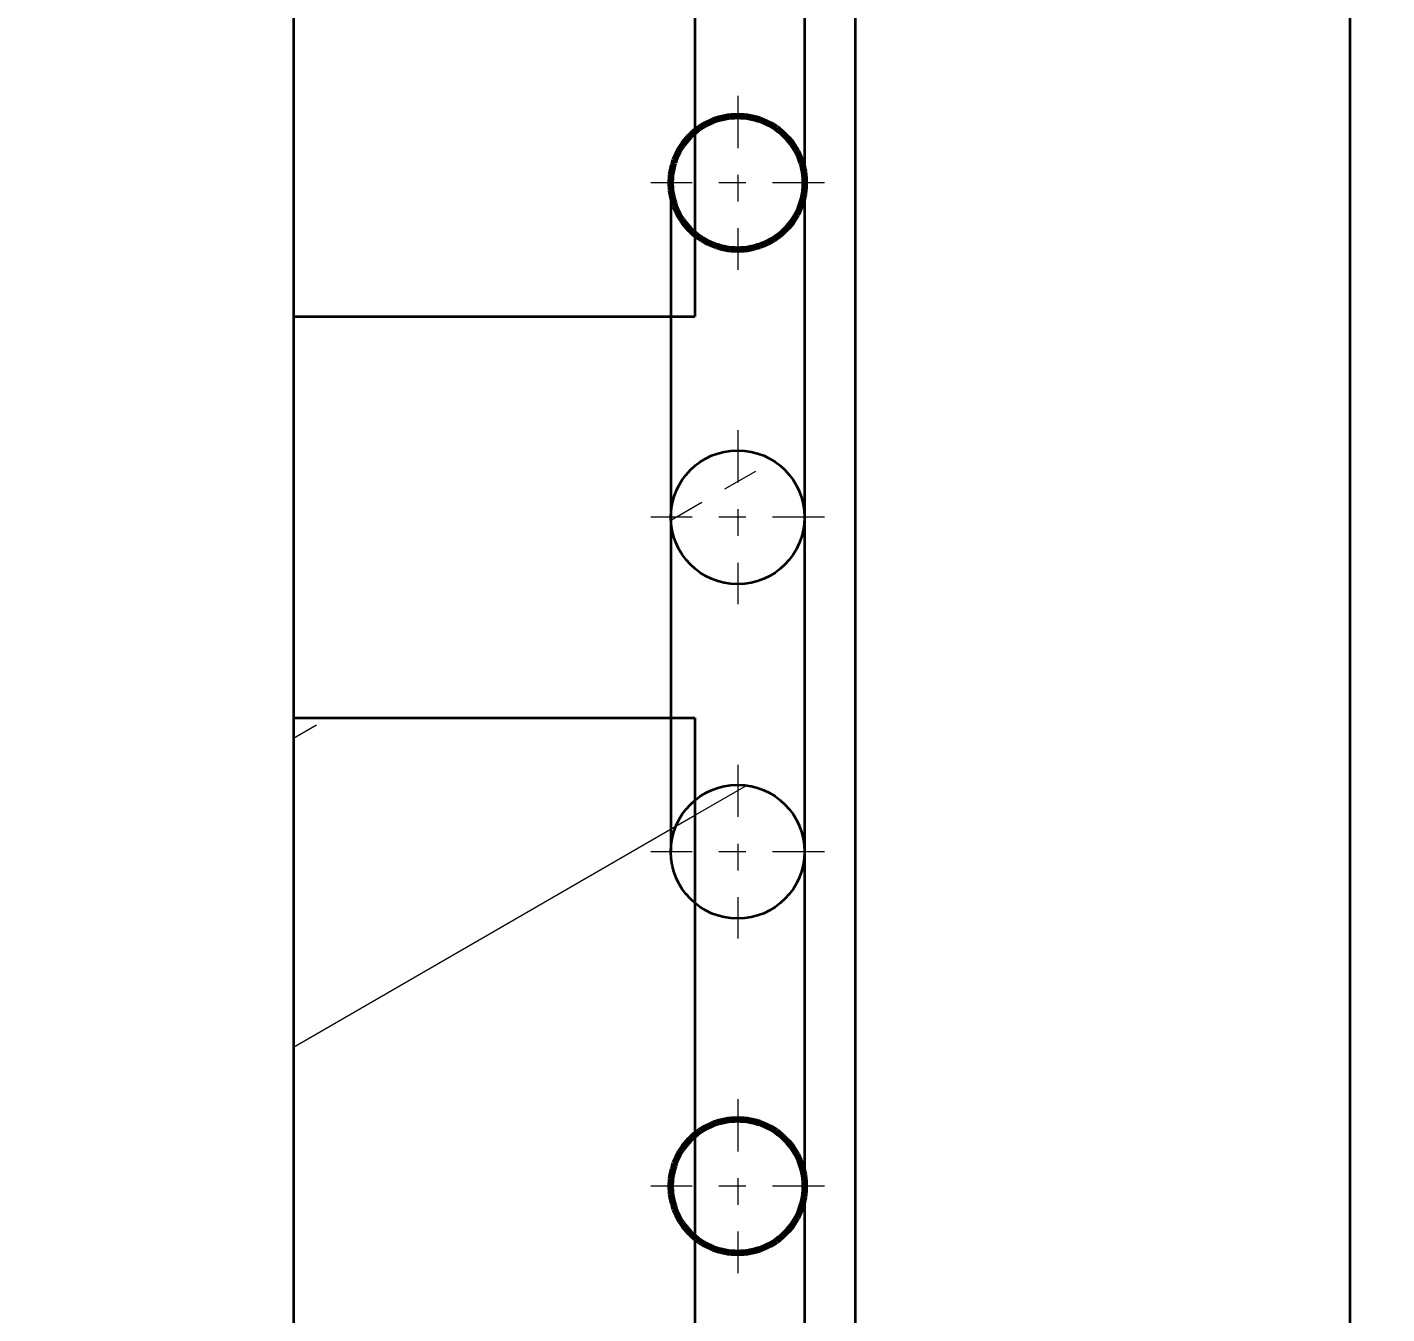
# Model space of a CAD drawing. Extents: x 23 to 587, y 4 to 413.
# Drawn here: x 171.93 to 177.01, y 127.54 to 132.35 of the extents above; entities that cross this region are included whole.
import ezdxf
from ezdxf.enums import TextEntityAlignment as Align

# ---------------------------------------------------------------- set-up
doc = ezdxf.new("R2010")
doc.units = 0
doc.linetypes.add('DASHDOT', pattern=[18.5, 12, -3, 0.5, -3])
doc.linetypes.add('DASHED', pattern=[15, 12, -3])
doc.layers.get('0').update_dxf_attribs({"lineweight": 13})
doc.styles.get("Standard").update_dxf_attribs({"font": 'isocp.shx'})
doc.dimstyles.get("Standard").update_dxf_attribs({"dimtxt": 2.5, "dimasz": 2.5, "dimexe": 1.25, "dimexo": 0.625, "dimtad": 1, "dimtxsty": 'Standard', "dimcen": 2.5, "dimadec": 0, "dimazin": 0, "dimtfac": 1, "dimtmove": 0, "dimatfit": 0, "dimfxl": 0, "dimarcsym": 0})

# ---------------------------------------------------------------- blocks, each defined once
blk = doc.blocks.new('*D509')
at = {"color": 7, "lineweight": 13}
for p, q in [((187.9746, 138.2315), (187.9746, 96.0236)), ((162.7452, 98.0236), (195.6746, 98.0236))]:
    blk.add_line(p, q, dxfattribs=at)
at = {"color": 7, "lineweight": 13, "ltscale": 0.156243}
blk.add_line((190.6746, 102.2733), (190.6746, 96.0236), dxfattribs=at)
at = {"color": 7, "lineweight": 13}
for points in [[(186.0427, 97.5059), (187.9746, 98.0236), (186.0427, 98.5412)], [(192.6064, 98.5412), (190.6746, 98.0236), (192.6064, 97.5059)]]:
    blk.add_lwpolyline(points, dxfattribs=at)
for s, height, width, p, p2 in [('[', 2.5, 1.552524, (171.6002, 100.0236), (172.5705, 100.0236)), (']', 2.5, 1.552524, (182.868, 100.0236), (183.8383, 100.0236)), ('5.4', 2.5, 1.419405, (162.7452, 100.0236), (168.6002, 100.0236)), ('0.21', 2.5, 1.619006, (173.5705, 100.0236), (181.868, 100.0236)), ('/', 1, 1.818182, (169.6002, 100.7736), (170.6002, 100.7736))]:
    blk.add_text(s, height=height, dxfattribs=dict(at, width=width)).set_placement(p, p2, align=Align.FIT)
blk = doc.blocks.new('BLOCK6969')
at = {"color": 7, "linetype": 'DASHDOT', "lineweight": 13, "ltscale": 0.0325}
for p, q in [((1.821, -24.35), (1.821, -25.65)), ((2.471, -25), (1.171, -25))]:
    blk.add_line(p, q, dxfattribs=at)
blk = doc.blocks.new('BLOCK6970')
at = {"color": 7, "linetype": 'DASHDOT', "lineweight": 13, "ltscale": 0.0325}
for p, q in [((1.821, -21.85), (1.821, -23.15)), ((2.471, -22.5), (1.171, -22.5))]:
    blk.add_line(p, q, dxfattribs=at)
blk = doc.blocks.new('BLOCK6971')
at = {"color": 7, "linetype": 'DASHDOT', "lineweight": 13, "ltscale": 0.0325}
for p, q in [((1.821, -19.35), (1.821, -20.65)), ((2.471, -20), (1.171, -20))]:
    blk.add_line(p, q, dxfattribs=at)
blk = doc.blocks.new('BLOCK6972')
at = {"color": 7, "linetype": 'DASHDOT', "lineweight": 13, "ltscale": 0.0325}
for p, q in [((1.821, -16.85), (1.821, -18.15)), ((2.471, -17.5), (1.171, -17.5))]:
    blk.add_line(p, q, dxfattribs=at)
blk = doc.blocks.new('BLOCK7007')
at = {"color": 7, "lineweight": 35}
for p, q in [((6.4, -47.45), (6.4, 47.55)), ((-1.5, 18.5), (-1.5, -18.5)), ((1.5, 18.5), (1.5, -18.5)), ((2.7, 0.05), (2.7, -45.7))]:
    blk.add_line(p, q, dxfattribs=at)
at = {"color": 7, "lineweight": 35, "ltscale": 0.0625}
for p, q in [((2.321, -15), (2.321, -17.5)), ((1.321, -17.5), (1.321, -20)), ((2.321, -17.5), (2.321, -20)), ((1.321, -20), (1.321, -22.5)), ((2.321, -20), (2.321, -22.5)), ((2.321, -22.5), (2.321, -25)), ((2.321, -25), (2.321, -27.5))]:
    blk.add_line(p, q, dxfattribs=at)
at = {"color": 7, "lineweight": 35, "ltscale": 0.075}
for p, q in [((-1.5, -18.5), (1.5, -18.5)), ((-1.5, -18.5), (-1.5, -21.5)), ((-1.5, -21.5), (1.5, -21.5))]:
    blk.add_line(p, q, dxfattribs=at)
at = {"color": 7, "lineweight": 35, "ltscale": 0.175}
for p, q in [((-1.5, -21.5), (-1.5, -28.5)), ((1.5, -21.5), (1.5, -28.5))]:
    blk.add_line(p, q, dxfattribs=at)
at = {"color": 7, "lineweight": 35}
for centre in [(1.821, -17.5), (1.821, -20), (1.821, -22.5), (1.821, -25)]:
    blk.add_circle(centre, 0.5, dxfattribs=at)
blk = doc.blocks.new('BLOCK7028')
at = {"color": 7, "linetype": 'DASHED', "lineweight": 140, "ltscale": 0.000586042}
for p, q in [((1.516, -24.604), (1.535, -24.59)), ((2.108, -24.59), (2.127, -24.604)), ((1.535, -25.41), (1.516, -25.396)), ((2.127, -25.396), (2.108, -25.41))]:
    blk.add_line(p, q, dxfattribs=at)
at = {"color": 7, "linetype": 'DASHED', "lineweight": 140, "ltscale": 0.000586083}
for p, q in [((1.535, -24.59), (1.555, -24.577)), ((1.498, -24.619), (1.516, -24.604)), ((2.127, -24.604), (2.145, -24.619)), ((2.162, -24.634), (2.179, -24.651)), ((1.516, -25.396), (1.498, -25.381)), ((2.145, -25.381), (2.127, -25.396)), ((2.179, -25.349), (2.162, -25.366)), ((1.555, -25.423), (1.535, -25.41))]:
    blk.add_line(p, q, dxfattribs=at)
at = {"color": 7, "linetype": 'DASHED', "lineweight": 140, "ltscale": 0.000586066}
for p, q in [((1.555, -24.577), (1.575, -24.565)), ((1.821, -24.5), (1.845, -24.501)), ((1.575, -25.435), (1.555, -25.423)), ((1.845, -25.499), (1.821, -25.5))]:
    blk.add_line(p, q, dxfattribs=at)
at = {"color": 7, "linetype": 'DASHED', "lineweight": 140, "ltscale": 0.000586049}
for p, q in [((1.575, -24.565), (1.596, -24.554)), ((2.047, -24.554), (2.068, -24.565)), ((1.596, -25.446), (1.575, -25.435)), ((2.068, -25.435), (2.047, -25.446))]:
    blk.add_line(p, q, dxfattribs=at)
at = {"color": 7, "linetype": 'DASHED', "lineweight": 140, "ltscale": 0.000586073}
for p, q in [((1.596, -24.554), (1.617, -24.544)), ((1.617, -25.456), (1.596, -25.446))]:
    blk.add_line(p, q, dxfattribs=at)
at = {"color": 7, "linetype": 'DASHED', "lineweight": 140, "ltscale": 0.000586065}
for p, q in [((1.617, -24.544), (1.638, -24.535)), ((1.915, -24.509), (1.938, -24.514)), ((1.638, -25.465), (1.617, -25.456)), ((1.938, -25.486), (1.915, -25.491))]:
    blk.add_line(p, q, dxfattribs=at)
at = {"color": 7, "linetype": 'DASHED', "lineweight": 140, "ltscale": 0.000586068}
for p, q in [((1.638, -24.535), (1.66, -24.527)), ((1.683, -24.52), (1.705, -24.514)), ((1.938, -24.514), (1.96, -24.52)), ((1.433, -24.686), (1.448, -24.668)), ((2.195, -24.668), (2.21, -24.686)), ((1.448, -25.332), (1.433, -25.314)), ((2.21, -25.314), (2.195, -25.332)), ((1.66, -25.473), (1.638, -25.465)), ((1.705, -25.486), (1.683, -25.48)), ((1.96, -25.48), (1.938, -25.486))]:
    blk.add_line(p, q, dxfattribs=at)
at = {"color": 7, "linetype": 'DASHED', "lineweight": 140, "ltscale": 0.000586063}
for p, q in [((1.66, -24.527), (1.683, -24.52)), ((1.728, -24.509), (1.751, -24.505)), ((1.798, -24.501), (1.821, -24.5)), ((1.892, -24.505), (1.915, -24.509)), ((2.005, -24.535), (2.026, -24.544)), ((1.352, -24.828), (1.361, -24.806)), ((1.361, -25.194), (1.352, -25.172)), ((1.683, -25.48), (1.66, -25.473)), ((1.751, -25.495), (1.728, -25.491)), ((1.821, -25.5), (1.798, -25.499)), ((1.915, -25.491), (1.892, -25.495)), ((2.026, -25.456), (2.005, -25.465))]:
    blk.add_line(p, q, dxfattribs=at)
at = {"color": 7, "linetype": 'DASHED', "lineweight": 140, "ltscale": 0.000586062}
for p, q in [((1.705, -24.514), (1.728, -24.509)), ((1.751, -24.505), (1.775, -24.502)), ((1.868, -24.502), (1.892, -24.505)), ((2.282, -24.806), (2.291, -24.828)), ((2.291, -25.172), (2.282, -25.194)), ((1.728, -25.491), (1.705, -25.486)), ((1.775, -25.498), (1.751, -25.495)), ((1.892, -25.495), (1.868, -25.498))]:
    blk.add_line(p, q, dxfattribs=at)
at = {"color": 7, "linetype": 'DASHED', "lineweight": 140, "ltscale": 0.000586067}
for p, q in [((1.775, -24.502), (1.798, -24.501)), ((1.798, -25.499), (1.775, -25.498))]:
    blk.add_line(p, q, dxfattribs=at)
at = {"color": 7, "linetype": 'DASHED', "lineweight": 140, "ltscale": 0.000586064}
for p, q in [((1.845, -24.501), (1.868, -24.502)), ((2.068, -24.565), (2.088, -24.577)), ((1.448, -24.668), (1.464, -24.651)), ((2.179, -24.651), (2.195, -24.668)), ((1.464, -25.349), (1.448, -25.332)), ((2.195, -25.332), (2.179, -25.349)), ((1.868, -25.498), (1.845, -25.499)), ((2.088, -25.423), (2.068, -25.435))]:
    blk.add_line(p, q, dxfattribs=at)
at = {"color": 7, "linetype": 'DASHED', "lineweight": 140, "ltscale": 0.00058606}
for p, q in [((1.96, -24.52), (1.983, -24.527)), ((1.37, -24.785), (1.381, -24.764)), ((1.405, -24.723), (1.418, -24.704)), ((2.225, -24.704), (2.238, -24.723)), ((1.381, -25.236), (1.37, -25.215)), ((1.418, -25.296), (1.405, -25.277)), ((2.238, -25.277), (2.225, -25.296)), ((1.983, -25.473), (1.96, -25.48))]:
    blk.add_line(p, q, dxfattribs=at)
at = {"color": 7, "linetype": 'DASHED', "lineweight": 140, "ltscale": 0.000586071}
for p, q in [((1.983, -24.527), (2.005, -24.535)), ((1.392, -24.743), (1.405, -24.723)), ((1.405, -25.277), (1.392, -25.257)), ((2.005, -25.465), (1.983, -25.473))]:
    blk.add_line(p, q, dxfattribs=at)
at = {"color": 7, "linetype": 'DASHED', "lineweight": 140, "ltscale": 0.000586076}
for p, q in [((2.026, -24.544), (2.047, -24.554)), ((2.047, -25.446), (2.026, -25.456))]:
    blk.add_line(p, q, dxfattribs=at)
at = {"color": 7, "linetype": 'DASHED', "lineweight": 140, "ltscale": 0.000586085}
for p, q in [((2.088, -24.577), (2.108, -24.59)), ((1.345, -24.85), (1.352, -24.828)), ((1.352, -25.172), (1.345, -25.15)), ((2.108, -25.41), (2.088, -25.423))]:
    blk.add_line(p, q, dxfattribs=at)
at = {"color": 7, "linetype": 'DASHED', "lineweight": 140, "ltscale": 0.000586057}
for p, q in [((1.418, -24.704), (1.433, -24.686)), ((2.21, -24.686), (2.225, -24.704)), ((1.322, -24.988), (1.323, -24.965)), ((2.32, -24.965), (2.321, -24.988)), ((1.323, -25.035), (1.322, -25.012)), ((2.321, -25.012), (2.32, -25.035)), ((1.433, -25.314), (1.418, -25.296)), ((2.225, -25.296), (2.21, -25.314))]:
    blk.add_line(p, q, dxfattribs=at)
at = {"color": 7, "linetype": 'DASHED', "lineweight": 140, "ltscale": 0.000586086}
for p, q in [((1.464, -24.651), (1.481, -24.634)), ((2.291, -24.828), (2.298, -24.85)), ((2.298, -25.15), (2.291, -25.172)), ((1.481, -25.366), (1.464, -25.349))]:
    blk.add_line(p, q, dxfattribs=at)
at = {"color": 7, "linetype": 'DASHED', "lineweight": 140, "ltscale": 0.00058604}
for p, q in [((1.481, -24.634), (1.498, -24.619)), ((2.145, -24.619), (2.162, -24.634)), ((1.498, -25.381), (1.481, -25.366)), ((2.162, -25.366), (2.145, -25.381))]:
    blk.add_line(p, q, dxfattribs=at)
at = {"color": 7, "linetype": 'DASHED', "lineweight": 140, "ltscale": 0.000586047}
for p, q in [((1.361, -24.806), (1.37, -24.785)), ((2.273, -24.785), (2.282, -24.806)), ((1.37, -25.215), (1.361, -25.194)), ((2.282, -25.194), (2.273, -25.215))]:
    blk.add_line(p, q, dxfattribs=at)
at = {"color": 7, "linetype": 'DASHED', "lineweight": 140, "ltscale": 0.000586075}
for p, q in [((1.381, -24.764), (1.392, -24.743)), ((1.392, -25.257), (1.381, -25.236))]:
    blk.add_line(p, q, dxfattribs=at)
at = {"color": 7, "linetype": 'DASHED', "lineweight": 140, "ltscale": 0.000586072}
for p, q in [((2.238, -24.723), (2.251, -24.743)), ((2.251, -25.257), (2.238, -25.277))]:
    blk.add_line(p, q, dxfattribs=at)
at = {"color": 7, "linetype": 'DASHED', "lineweight": 140, "ltscale": 0.000586077}
for p, q in [((2.251, -24.743), (2.262, -24.764)), ((2.262, -25.236), (2.251, -25.257))]:
    blk.add_line(p, q, dxfattribs=at)
at = {"color": 7, "linetype": 'DASHED', "lineweight": 140, "ltscale": 0.000586059}
for p, q in [((2.262, -24.764), (2.273, -24.785)), ((2.273, -25.215), (2.262, -25.236))]:
    blk.add_line(p, q, dxfattribs=at)
at = {"color": 7, "linetype": 'DASHED', "lineweight": 140, "ltscale": 0.000586106}
for p, q in [((1.328, -24.918), (1.333, -24.895)), ((2.31, -24.895), (2.315, -24.918)), ((1.333, -25.105), (1.328, -25.082)), ((2.315, -25.082), (2.31, -25.105))]:
    blk.add_line(p, q, dxfattribs=at)
at = {"color": 7, "linetype": 'DASHED', "lineweight": 140, "ltscale": 0.000586045}
for p, q in [((1.333, -24.895), (1.338, -24.872)), ((1.338, -25.128), (1.333, -25.105))]:
    blk.add_line(p, q, dxfattribs=at)
at = {"color": 7, "linetype": 'DASHED', "lineweight": 140, "ltscale": 0.000586043}
for p, q in [((1.338, -24.872), (1.345, -24.85)), ((2.298, -24.85), (2.305, -24.872)), ((1.345, -25.15), (1.338, -25.128)), ((2.305, -25.128), (2.298, -25.15))]:
    blk.add_line(p, q, dxfattribs=at)
at = {"color": 7, "linetype": 'DASHED', "lineweight": 140, "ltscale": 0.000586044}
for p, q in [((2.305, -24.872), (2.31, -24.895)), ((2.31, -25.105), (2.305, -25.128))]:
    blk.add_line(p, q, dxfattribs=at)
at = {"color": 7, "linetype": 'DASHED', "lineweight": 140, "ltscale": 0.000586033}
for p, q in [((1.322, -25.012), (1.322, -24.988)), ((2.321, -24.988), (2.321, -25.012))]:
    blk.add_line(p, q, dxfattribs=at)
at = {"color": 7, "linetype": 'DASHED', "lineweight": 140, "ltscale": 0.000586081}
for p, q in [((1.323, -24.965), (1.325, -24.942)), ((2.318, -24.942), (2.32, -24.965)), ((1.325, -25.058), (1.323, -25.035)), ((2.32, -25.035), (2.318, -25.058))]:
    blk.add_line(p, q, dxfattribs=at)
at = {"color": 7, "linetype": 'DASHED', "lineweight": 140, "ltscale": 0.000586052}
for p, q in [((1.325, -24.942), (1.328, -24.918)), ((2.315, -24.918), (2.318, -24.942)), ((1.328, -25.082), (1.325, -25.058)), ((2.318, -25.058), (2.315, -25.082))]:
    blk.add_line(p, q, dxfattribs=at)
blk = doc.blocks.new('BLOCK7030')
at = {"color": 7, "lineweight": 13, "ltscale": 0.015236}
blk.add_line((1.359, -22.309), (1.887, -22.004), dxfattribs=at)
blk = doc.blocks.new('BLOCK7032')
at = {"color": 7, "linetype": 'DASHED', "lineweight": 13, "ltscale": 0.022161}
blk.add_line((1.322, -20.021), (2.09, -19.578), dxfattribs=at)
blk = doc.blocks.new('BLOCK7034')
at = {"color": 7, "linetype": 'DASHED', "lineweight": 140, "ltscale": 0.000586066}
for p, q in [((1.555, -17.077), (1.575, -17.065)), ((1.821, -17), (1.845, -17.001)), ((1.575, -17.935), (1.555, -17.923)), ((1.845, -17.999), (1.821, -18))]:
    blk.add_line(p, q, dxfattribs=at)
at = {"color": 7, "linetype": 'DASHED', "lineweight": 140, "ltscale": 0.000586049}
for p, q in [((1.575, -17.065), (1.596, -17.054)), ((2.047, -17.054), (2.068, -17.065)), ((1.596, -17.946), (1.575, -17.935)), ((2.068, -17.935), (2.047, -17.946))]:
    blk.add_line(p, q, dxfattribs=at)
at = {"color": 7, "linetype": 'DASHED', "lineweight": 140, "ltscale": 0.000586073}
for p, q in [((1.596, -17.054), (1.617, -17.044)), ((1.617, -17.956), (1.596, -17.946))]:
    blk.add_line(p, q, dxfattribs=at)
at = {"color": 7, "linetype": 'DASHED', "lineweight": 140, "ltscale": 0.000586065}
for p, q in [((1.617, -17.044), (1.638, -17.035)), ((1.915, -17.009), (1.938, -17.014)), ((1.638, -17.965), (1.617, -17.956)), ((1.938, -17.986), (1.915, -17.991))]:
    blk.add_line(p, q, dxfattribs=at)
at = {"color": 7, "linetype": 'DASHED', "lineweight": 140, "ltscale": 0.000586068}
for p, q in [((1.638, -17.035), (1.66, -17.027)), ((1.683, -17.02), (1.705, -17.014)), ((1.938, -17.014), (1.96, -17.02)), ((1.433, -17.186), (1.448, -17.168)), ((2.195, -17.168), (2.21, -17.186)), ((1.448, -17.832), (1.433, -17.814)), ((2.21, -17.814), (2.195, -17.832)), ((1.66, -17.973), (1.638, -17.965)), ((1.705, -17.986), (1.683, -17.98)), ((1.96, -17.98), (1.938, -17.986))]:
    blk.add_line(p, q, dxfattribs=at)
at = {"color": 7, "linetype": 'DASHED', "lineweight": 140, "ltscale": 0.000586063}
for p, q in [((1.66, -17.027), (1.683, -17.02)), ((1.728, -17.009), (1.751, -17.005)), ((1.798, -17.001), (1.821, -17)), ((1.892, -17.005), (1.915, -17.009)), ((2.005, -17.035), (2.026, -17.044)), ((1.352, -17.328), (1.361, -17.306)), ((1.361, -17.694), (1.352, -17.672)), ((1.683, -17.98), (1.66, -17.973)), ((2.026, -17.956), (2.005, -17.965)), ((1.751, -17.995), (1.728, -17.991)), ((1.821, -18), (1.798, -17.999)), ((1.915, -17.991), (1.892, -17.995))]:
    blk.add_line(p, q, dxfattribs=at)
at = {"color": 7, "linetype": 'DASHED', "lineweight": 140, "ltscale": 0.000586062}
for p, q in [((1.705, -17.014), (1.728, -17.009)), ((1.751, -17.005), (1.775, -17.002)), ((1.868, -17.002), (1.892, -17.005)), ((2.282, -17.306), (2.291, -17.328)), ((2.291, -17.672), (2.282, -17.694)), ((1.728, -17.991), (1.705, -17.986)), ((1.775, -17.998), (1.751, -17.995)), ((1.892, -17.995), (1.868, -17.998))]:
    blk.add_line(p, q, dxfattribs=at)
at = {"color": 7, "linetype": 'DASHED', "lineweight": 140, "ltscale": 0.000586067}
for p, q in [((1.775, -17.002), (1.798, -17.001)), ((1.798, -17.999), (1.775, -17.998))]:
    blk.add_line(p, q, dxfattribs=at)
at = {"color": 7, "linetype": 'DASHED', "lineweight": 140, "ltscale": 0.000586064}
for p, q in [((1.845, -17.001), (1.868, -17.002)), ((2.068, -17.065), (2.088, -17.077)), ((1.448, -17.168), (1.464, -17.151)), ((2.179, -17.151), (2.195, -17.168)), ((1.464, -17.849), (1.448, -17.832)), ((2.195, -17.832), (2.179, -17.849)), ((2.088, -17.923), (2.068, -17.935)), ((1.868, -17.998), (1.845, -17.999))]:
    blk.add_line(p, q, dxfattribs=at)
at = {"color": 7, "linetype": 'DASHED', "lineweight": 140, "ltscale": 0.00058606}
for p, q in [((1.96, -17.02), (1.983, -17.027)), ((1.37, -17.285), (1.381, -17.264)), ((1.405, -17.223), (1.418, -17.204)), ((2.225, -17.204), (2.238, -17.223)), ((1.381, -17.736), (1.37, -17.715)), ((1.418, -17.796), (1.405, -17.777)), ((2.238, -17.777), (2.225, -17.796)), ((1.983, -17.973), (1.96, -17.98))]:
    blk.add_line(p, q, dxfattribs=at)
at = {"color": 7, "linetype": 'DASHED', "lineweight": 140, "ltscale": 0.000586071}
for p, q in [((1.983, -17.027), (2.005, -17.035)), ((1.392, -17.243), (1.405, -17.223)), ((1.405, -17.777), (1.392, -17.757)), ((2.005, -17.965), (1.983, -17.973))]:
    blk.add_line(p, q, dxfattribs=at)
at = {"color": 7, "linetype": 'DASHED', "lineweight": 140, "ltscale": 0.000586076}
for p, q in [((2.026, -17.044), (2.047, -17.054)), ((2.047, -17.946), (2.026, -17.956))]:
    blk.add_line(p, q, dxfattribs=at)
at = {"color": 7, "linetype": 'DASHED', "lineweight": 140, "ltscale": 0.000586086}
for p, q in [((1.464, -17.151), (1.481, -17.134)), ((2.291, -17.328), (2.298, -17.35)), ((2.298, -17.65), (2.291, -17.672)), ((1.481, -17.866), (1.464, -17.849))]:
    blk.add_line(p, q, dxfattribs=at)
at = {"color": 7, "linetype": 'DASHED', "lineweight": 140, "ltscale": 0.00058604}
for p, q in [((1.481, -17.134), (1.498, -17.119)), ((2.145, -17.119), (2.162, -17.134)), ((1.498, -17.881), (1.481, -17.866)), ((2.162, -17.866), (2.145, -17.881))]:
    blk.add_line(p, q, dxfattribs=at)
at = {"color": 7, "linetype": 'DASHED', "lineweight": 140, "ltscale": 0.000586083}
for p, q in [((1.498, -17.119), (1.516, -17.104)), ((1.535, -17.09), (1.555, -17.077)), ((2.127, -17.104), (2.145, -17.119)), ((2.162, -17.134), (2.179, -17.151)), ((1.516, -17.896), (1.498, -17.881)), ((2.145, -17.881), (2.127, -17.896)), ((2.179, -17.849), (2.162, -17.866)), ((1.555, -17.923), (1.535, -17.91))]:
    blk.add_line(p, q, dxfattribs=at)
at = {"color": 7, "linetype": 'DASHED', "lineweight": 140, "ltscale": 0.000586042}
for p, q in [((1.516, -17.104), (1.535, -17.09)), ((2.108, -17.09), (2.127, -17.104)), ((1.535, -17.91), (1.516, -17.896)), ((2.127, -17.896), (2.108, -17.91))]:
    blk.add_line(p, q, dxfattribs=at)
at = {"color": 7, "linetype": 'DASHED', "lineweight": 140, "ltscale": 0.000586085}
for p, q in [((2.088, -17.077), (2.108, -17.09)), ((1.345, -17.35), (1.352, -17.328)), ((1.352, -17.672), (1.345, -17.65)), ((2.108, -17.91), (2.088, -17.923))]:
    blk.add_line(p, q, dxfattribs=at)
at = {"color": 7, "linetype": 'DASHED', "lineweight": 140, "ltscale": 0.000586075}
for p, q in [((1.381, -17.264), (1.392, -17.243)), ((1.392, -17.757), (1.381, -17.736))]:
    blk.add_line(p, q, dxfattribs=at)
at = {"color": 7, "linetype": 'DASHED', "lineweight": 140, "ltscale": 0.000586057}
for p, q in [((1.418, -17.204), (1.433, -17.186)), ((2.21, -17.186), (2.225, -17.204)), ((1.322, -17.488), (1.323, -17.465)), ((2.32, -17.465), (2.321, -17.488)), ((1.323, -17.535), (1.322, -17.512)), ((2.321, -17.512), (2.32, -17.535)), ((1.433, -17.814), (1.418, -17.796)), ((2.225, -17.796), (2.21, -17.814))]:
    blk.add_line(p, q, dxfattribs=at)
at = {"color": 7, "linetype": 'DASHED', "lineweight": 140, "ltscale": 0.000586072}
for p, q in [((2.238, -17.223), (2.251, -17.243)), ((2.251, -17.757), (2.238, -17.777))]:
    blk.add_line(p, q, dxfattribs=at)
at = {"color": 7, "linetype": 'DASHED', "lineweight": 140, "ltscale": 0.000586077}
for p, q in [((2.251, -17.243), (2.262, -17.264)), ((2.262, -17.736), (2.251, -17.757))]:
    blk.add_line(p, q, dxfattribs=at)
at = {"color": 7, "linetype": 'DASHED', "lineweight": 140, "ltscale": 0.000586059}
for p, q in [((2.262, -17.264), (2.273, -17.285)), ((2.273, -17.715), (2.262, -17.736))]:
    blk.add_line(p, q, dxfattribs=at)
at = {"color": 7, "linetype": 'DASHED', "lineweight": 140, "ltscale": 0.000586045}
for p, q in [((1.333, -17.395), (1.338, -17.372)), ((1.338, -17.628), (1.333, -17.605))]:
    blk.add_line(p, q, dxfattribs=at)
at = {"color": 7, "linetype": 'DASHED', "lineweight": 140, "ltscale": 0.000586043}
for p, q in [((1.338, -17.372), (1.345, -17.35)), ((2.298, -17.35), (2.305, -17.372)), ((1.345, -17.65), (1.338, -17.628)), ((2.305, -17.628), (2.298, -17.65))]:
    blk.add_line(p, q, dxfattribs=at)
at = {"color": 7, "linetype": 'DASHED', "lineweight": 140, "ltscale": 0.000586047}
for p, q in [((1.361, -17.306), (1.37, -17.285)), ((2.273, -17.285), (2.282, -17.306)), ((1.37, -17.715), (1.361, -17.694)), ((2.282, -17.694), (2.273, -17.715))]:
    blk.add_line(p, q, dxfattribs=at)
at = {"color": 7, "linetype": 'DASHED', "lineweight": 140, "ltscale": 0.000586044}
for p, q in [((2.305, -17.372), (2.31, -17.395)), ((2.31, -17.605), (2.305, -17.628))]:
    blk.add_line(p, q, dxfattribs=at)
at = {"color": 7, "linetype": 'DASHED', "lineweight": 140, "ltscale": 0.000586081}
for p, q in [((1.323, -17.465), (1.325, -17.442)), ((2.318, -17.442), (2.32, -17.465)), ((1.325, -17.558), (1.323, -17.535)), ((2.32, -17.535), (2.318, -17.558))]:
    blk.add_line(p, q, dxfattribs=at)
at = {"color": 7, "linetype": 'DASHED', "lineweight": 140, "ltscale": 0.000586052}
for p, q in [((1.325, -17.442), (1.328, -17.418)), ((2.315, -17.418), (2.318, -17.442)), ((1.328, -17.582), (1.325, -17.558)), ((2.318, -17.558), (2.315, -17.582))]:
    blk.add_line(p, q, dxfattribs=at)
at = {"color": 7, "linetype": 'DASHED', "lineweight": 140, "ltscale": 0.000586106}
for p, q in [((1.328, -17.418), (1.333, -17.395)), ((2.31, -17.395), (2.315, -17.418)), ((1.333, -17.605), (1.328, -17.582)), ((2.315, -17.582), (2.31, -17.605))]:
    blk.add_line(p, q, dxfattribs=at)
at = {"color": 7, "linetype": 'DASHED', "lineweight": 140, "ltscale": 0.000586033}
for p, q in [((1.322, -17.512), (1.322, -17.488)), ((2.321, -17.488), (2.321, -17.512))]:
    blk.add_line(p, q, dxfattribs=at)
blk = doc.blocks.new('BLOCK7057')
at = {"color": 7, "linetype": 'DASHED', "lineweight": 13, "ltscale": 0.007532}
blk.add_line((-1.5, -21.651), (-1.239, -21.5), dxfattribs=at)
at = {"color": 7, "lineweight": 13, "ltscale": 0.086603}
blk.add_line((-1.5, -23.96), (1.5, -22.228), dxfattribs=at)

msp = doc.modelspace()

# ---------------------------------------------------------------- block references
at = {"lineweight": 0, "xscale": 0.5, "yscale": 0.5, "zscale": 0.5}
for name in ['BLOCK7007', 'BLOCK6972', 'BLOCK7034', 'BLOCK6971', 'BLOCK7032', 'BLOCK7057', 'BLOCK6970', 'BLOCK7030', 'BLOCK6969', 'BLOCK7028']:
    msp.add_blockref(name, (173.6746, 140.5185), dxfattribs=at)

# ---------------------------------------------------------------- dimensions: what is measured, and where the dimension line sits
at = {"color": 0, "lineweight": 0}
dim = msp.add_linear_dim(base=(190.6746, 98.0236), p1=(187.9746, 139.2315), p2=(190.6746, 103.2733), angle=359.9981, dimstyle='Standard', override={"dimlfac": 2}, dxfattribs=at)
dim.commit()
dim.dimension.update_dxf_attribs({"geometry": '*D509', "text_midpoint": (173.2917, 98.0236), "dimtype": 160})

doc.saveas('drawing.dxf')
